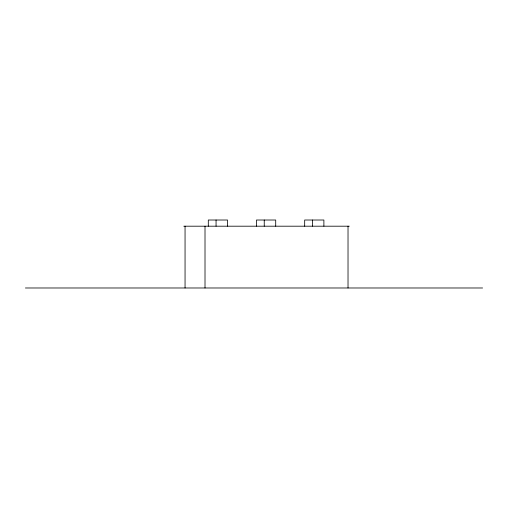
<?xml version="1.0" encoding="UTF-8"?>
<svg xmlns="http://www.w3.org/2000/svg" width="508" height="508" viewBox="0 0 508 508"><rect width="100%" height="100%" fill="white"/><g stroke="black" fill="none" stroke-linecap="round" stroke-linejoin="round"><path stroke-width="0.76" d="M183.769 226.193L349.314 226.193M25.4 287.985L482.6 287.985M348.024 226.193L348.024 287.985M323.888 226.193L323.888 220.015L304.673 220.015L304.673 226.193M312.426 220.015L312.426 226.193M275.704 226.193L275.704 220.015L256.489 220.015L256.489 226.193M264.243 220.015L264.243 226.193M227.527 226.193L227.527 220.015L208.305 220.015L208.305 226.193M216.059 220.015L216.059 226.193M205.01 226.193L205.01 287.985M185.052 226.193L185.052 287.985"/></g></svg>
